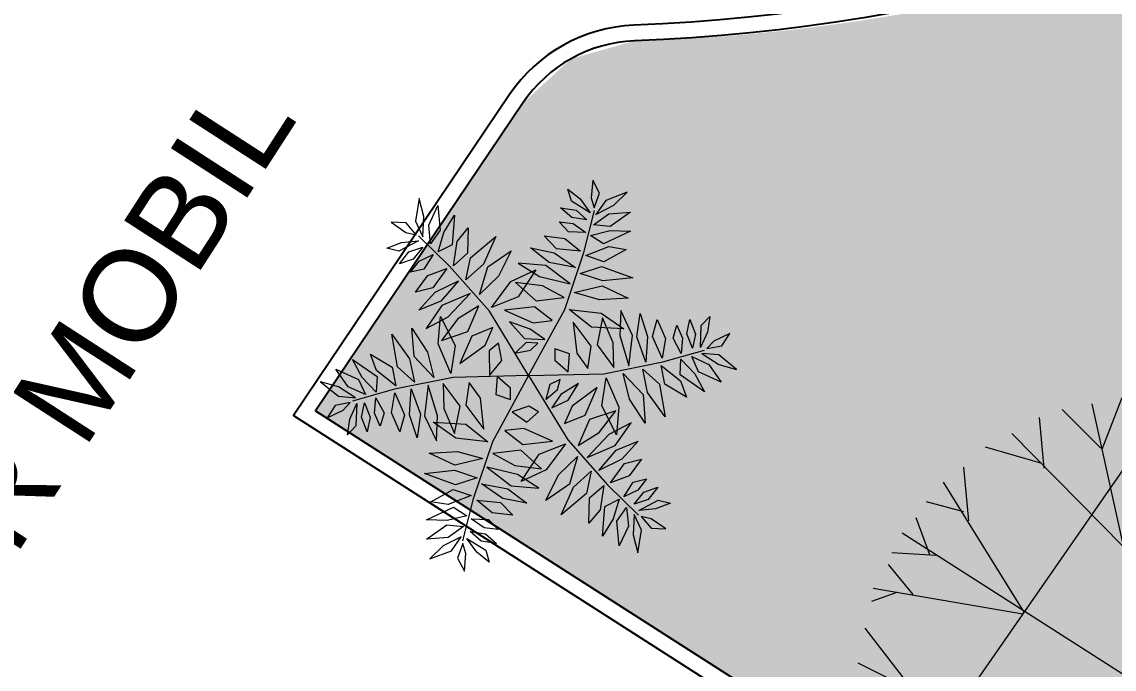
# Model space of a CAD drawing. Header units: inches. Extents: x 249 to 1192, y -18 to 440.
# Drawn here: x 960.42 to 967.36, y 203.65 to 207.77 of the extents above; entities that cross this region are included whole.
import ezdxf

# ---------------------------------------------------------------- set-up
doc = ezdxf.new("R2010")
doc.units = ezdxf.units.IN
doc.header["$MEASUREMENT"] = 0
for name, color, linetype, lineweight in [('DINDING', 6, 'Continuous', 0), ('RENCANA JALAN', 13, 'Continuous', 15), ('TEXT (KET. RUANG)', 7, 'Continuous', 5), ('VEGETASI', 60, 'Continuous', 0)]:
    doc.layers.add(name, color=color, linetype=linetype, lineweight=lineweight)
for name, color, linetype in [('KANSTEEN', 204, 'Continuous'), ('KENDARAAN', 9, 'Continuous'), ('RUMPUT', 86, 'Continuous')]:
    doc.layers.add(name, color=color, linetype=linetype)
doc.styles.add('ATTR', font='romans.shx', dxfattribs={"width": 0.8, "height": 0.470416260033865})
doc.styles.get("Standard").update_dxf_attribs({"font": 'arial.ttf'})
pattern_1 = [(57.36874968947846, (-1.13686837721616e-13, 150.3474551388494), (-0.0535506494527033, 0.244197313478704), [0.046875, -0.30667839075]), (12.36874968947846, (-1.13686837721616e-13, 150.3474551388494), (-0.05355064946683093, 0.2441973135431277), [0.04687499999999999, -0.2031249999999999]), (102.3687496894784, (-1.13686837721616e-13, 150.3474551388494), (-0.2441973135431277, -0.05355064946683093), [0.04687499999999999, -0.203125])]

# ---------------------------------------------------------------- blocks, each defined once
blk = doc.blocks.new('TAPAK')
at = {"layer": 'RENCANA JALAN'}
blk.add_lwpolyline([(238.8186076660272, 246.4668074431007), (180.9058510639857, 163.0774370909467, 0.3362561549102545), (181.0457218854317, 159.6889200181071, 4.598988858042809)], format="xyb", dxfattribs=at)
blk = doc.blocks.new('Shade Tree 4')
for p, q in [((-35.3888, 35.50159999999994), (-37.58949999999999, 46.31659999999988)), ((-41.99999999999997, 41.99999999999989), (42, -42.00000000000011)), ((-35.75559999999996, 35.50159999999994), (-46.39239999999998, 37.85259999999994)), ((-43.09129999999999, 26.09709999999995), (-49.32659999999998, 34.09090000000003)), ((-21.45099999999996, 21.39499999999998), (-52.26089999999999, 28.4482999999999)), ((-44.19169999999997, 26.56739999999991), (-55.19519999999997, 23.27589999999998)), ((-50.06019999999998, 9.169299999999907), (-56.66229999999999, 17.63319999999987)), ((-30.98739999999998, -0.2351000000001022), (-58.49619999999999, 12.93099999999993)), ((-51.89409999999998, 10.10969999999998), (-59.22979999999998, 7.758599999999888)), ((-52.99449999999999, -0.7053000000000793), (-59.22979999999998, 3.996899999999869)), ((-59.99999999999997, -1.13686837721616e-13), (60, -1.13686837721616e-13)), ((-51.89409999999998, -0.2351000000001022), (-59.5966, -4.467100000000073)), ((-30.98739999999998, -0.7053000000000793), (-58.86299999999997, -12.46080000000006)), ((-51.52729999999997, -9.169300000000021), (-58.86299999999997, -6.818200000000047)), ((-54.46159999999998, -10.57990000000007), (-57.7627, -14.81190000000004)), ((-42.72449999999998, -24.68650000000002), (-55.92869999999999, -19.98430000000008)), ((-23.28499999999997, -23.27580000000012), (-53.36129999999997, -26.56740000000002))]:
    blk.add_line(p, q)
at = {"style": 'ATTR', "width": 0.8, "flags": 9}
blk.add_attdef('ESTCODE', (0, 0), '', height=0.0002880504000000001, dxfattribs=at)
blk = doc.blocks.new('palm')
for p, q in [((-0.4976721973653184, 6.598171261226526), (-0.933268885302823, 6.0083710004983)), ((-0.6328262671158882, 6.022963906478253), (-0.4976721973653184, 6.598171261226526)), ((-1.634780773412785, 6.334208638436394), (-1.367129875099636, 5.833265981898876)), ((-1.227314728472265, 6.098957992406213), (-1.634780773412785, 6.334208638436394)), ((-1.116997261487995, 5.61956896931224), (-1.227314728472265, 6.098957992406213)), ((-0.9542587877367623, 5.466226492339047), (-0.6328262671158882, 6.022963906478253)), ((-0.933268885302823, 6.0083710004983), (-0.9542587877367623, 5.466226492339047)), ((-0.617978619367932, 5.707567470453796), (-0.07163225590193179, 6.12455317430431)), ((-0.07163225590193179, 6.12455317430431), (-0.3699571186443791, 5.396113719601999)), ((-2.142180098642712, 5.66709308870486), (-1.642042186955223, 5.615879586694064)), ((-1.844592448163894, 5.406202755693812), (-2.142180098642712, 5.66709308870486)), ((-1.642042186955223, 5.615879586694064), (-1.13997760383063, 5.415090486741974)), ((-1.367129875099636, 5.833265981898876), (-1.116997261487995, 5.61956896931224)), ((-0.8423899533518124, 5.154200153730926), (-0.617978619367932, 5.707567470453796)), ((-0.3023767071572365, 5.277915753482375), (0.2555234852479771, 5.609050492406823)), ((0.2555234852479771, 5.609050492406823), (-0.2464706868631765, 4.810146099145641)), ((-2.015463505813386, 5.039670203375863), (-1.564459424640518, 5.244467971147969)), ((-1.13997760383063, 5.415090486741974), (-1.844592448163894, 5.406202755693812)), ((-1.564459424640518, 5.244467971147969), (-1.106123740319163, 5.167901186752715)), ((-0.6300786872743629, 4.239817918321933), (-1.062833803312969, 5.548707470559748)), ((-0.3699571186443791, 5.396113719601999), (-0.8423899533518124, 5.154200153730926)), ((-0.7476640996319475, 4.812481176661095), (-0.3023767071572365, 5.277915753482375)), ((-1.552841937926132, 4.97052657858876), (-2.015463505813386, 5.039670203375863)), ((-1.106123740319163, 5.167901186752715), (-1.552841937926132, 4.97052657858876)), ((-0.05832933301280718, 4.830190766806481), (0.4548502279649256, 5.04857919056667)), ((0.4548502279649256, 5.04857919056667), (0.06726810097461566, 4.341979773904313)), ((-1.818871168536134, 4.639138537109829), (-1.415570112745627, 4.831887384614674)), ((-1.397244204737945, 4.534277813727385), (-1.818871168536134, 4.639138537109829)), ((-1.415570112745627, 4.831887384614674), (-0.9229482456576079, 4.814705987868365)), ((-0.9229482456576079, 4.814705987868365), (-1.397244204737945, 4.534277813727385)), ((-0.2464706868631765, 4.810146099145641), (-0.7476640996319475, 4.812481176661095)), ((-0.5196406580216717, 4.195851548371138), (-0.05832933301280718, 4.830190766806481)), ((3.759612747322535, 4.300565249999636), (3.836756547840196, 4.688728821478435)), ((3.836756547840196, 4.688728821478435), (4.042473312336369, 4.229990045118029)), ((4.66819526218751, 4.58286606951151), (4.36819160579762, 4.100602151054773)), ((4.66819526218751, 4.112364666754729), (4.66819526218751, 4.58286606951151)), ((-1.973838966630865, 4.006087751840823), (-1.37867030822963, 4.29591048353177)), ((-0.7450504778826144, 4.217118887943798), (-1.423823369608726, 3.876589591454831)), ((-1.37867030822963, 4.29591048353177), (-0.7450504778826144, 4.217118887943798)), ((-0.1647095395601355, 2.387528305363958), (-0.6300786872743629, 4.239817918321933)), ((0.06726810097461566, 4.341979773904313), (-0.5196406580216717, 4.195851548371138)), ((-0.3723027135420125, 3.615908277337439), (0.08528236270649359, 4.173218389929389)), ((0.08528236270649359, 4.173218389929389), (1.113320056872908, 4.40117750952777)), ((1.113320056872908, 4.40117750952777), (0.3620007837307639, 3.805606312627788)), ((3.528181345755002, 3.830063847242855), (3.356750653329073, 4.265277592203347)), ((3.356750653329073, 4.265277592203347), (3.759612747322535, 3.97709557019698)), ((4.11961711285403, 3.694794750685105), (3.759612747322535, 4.300565249999636)), ((4.042473312336369, 4.229990045118029), (4.11961711285403, 3.694794750685105)), ((-1.423823369608726, 3.876589591454831), (-1.973838966630865, 4.006087751840823)), ((3.228177689365111, 3.477187822849373), (3.108176271096454, 3.894757849629968)), ((3.108176271096454, 3.894757849629968), (3.476752182308701, 3.641863374694367)), ((3.92247189405316, 3.541881825236487), (3.528181345755002, 3.830063847242855)), ((3.759612747322535, 3.97709557019698), (3.92247189405316, 3.541881825236487)), ((4.308190896656015, 3.777132471252116), (4.66819526218751, 4.112364666754729)), ((4.36819160579762, 4.100602151054773), (4.308190896656015, 3.777132471252116)), ((-2.139553081084159, 3.448524336694391), (-1.416803302039625, 3.724073336910806)), ((-1.416803302039625, 3.724073336910806), (-0.5931788827583659, 3.703841017239029)), ((-0.5931788827583659, 3.703841017239029), (-1.385060440705274, 3.379127298641833)), ((0.3620007837307639, 3.805606312627788), (-0.3723027135420125, 3.615908277337439)), ((-0.2029764914623229, 3.003474968892988), (0.4362896165403072, 3.663740057469113)), ((0.4362896165403072, 3.663740057469113), (1.337057836353779, 3.77712472161511)), ((1.337057836353779, 3.77712472161511), (0.6004588954383507, 3.242337611838593)), ((2.233879828287172, 2.889061152425711), (1.916733080506674, 3.577169372321805)), ((1.916733080506674, 3.577169372321805), (2.516740393301006, 3.089024251370574)), ((2.645313467975939, 3.171361971937586), (2.482454321230762, 3.712438579575974)), ((2.482454321230762, 3.712438579575974), (3.031032470578793, 3.341918726291624)), ((3.708183583876234, 3.206649629733874), (3.228177689365111, 3.477187822849373)), ((3.356750653329073, 2.665573022095487), (4.273904713889351, 3.694794750685105)), ((3.476752182308701, 3.641863374694367), (3.708183583876234, 3.206649629733874)), ((4.736767517024418, 3.812420129048405), (4.256761622513295, 3.559525654127356)), ((4.256761622513295, 3.559525654127356), (4.899626663755043, 3.559525654127356)), ((5.46534779376816, 3.730082297770423), (4.736767517024418, 3.812420129048405)), ((4.899626663755043, 3.559525654127356), (5.46534779376816, 3.730082297770423)), ((-3.571471947027021, 2.160465929933707), (-3.25487143821374, 3.164752192489686)), ((-3.25487143821374, 3.164752192489686), (-3.114751398577937, 2.216305081907194)), ((-1.423072761535877, 3.242712805164047), (-2.203400601269095, 2.832148121655337)), ((-1.385060440705274, 3.379127298641833), (-2.139553081084159, 3.448524336694391)), ((-0.4541646061552456, 3.168293556969729), (-1.423072761535877, 3.242712805164047)), ((-1.406050343139214, 2.83698279048258), (-0.4541646061552456, 3.168293556969729)), ((0.6004588954383507, 3.242337611838593), (-0.2029764914623229, 3.003474968892988)), ((2.096735318627907, 2.853773605340393), (1.351011950493557, 3.324274897386204)), ((1.351011950493557, 3.324274897386204), (1.75387404448702, 2.636166677504661)), ((3.279606852811412, 2.753792055867962), (2.645313467975939, 3.171361971937586)), ((3.031032470578793, 3.341918726291624), (3.279606852811412, 2.753792055867962)), ((4.042473312336369, 3.306631179206306), (4.633909079420846, 3.388968899773317)), ((4.488193024066277, 3.018449046488968), (4.042473312336369, 3.306631179206306)), ((4.633909079420846, 3.388968899773317), (5.268202574981842, 3.124311909166863)), ((-5.963019991133478, 2.868088852759684), (-5.670036402327241, 2.195950871449895)), ((-5.532452930870932, 2.463438252350898), (-5.963019991133478, 2.868088852759684)), ((-5.339834720172803, 3.000241265151999), (-4.858150142725208, 2.377664673113031)), ((-5.251887698788778, 2.318598570680479), (-5.339834720172803, 3.000241265151999)), ((-4.72981841400906, 3.025815080181928), (-4.288944109895965, 2.191623139835428)), ((-4.721997476386605, 2.377091974660289), (-4.72981841400906, 3.025815080181928)), ((-4.21223251792253, 2.364580732944887), (-4.144772779400228, 2.91820146291866)), ((-4.144772779400228, 2.91820146291866), (-3.726630718418164, 2.2292457644362)), ((-2.954747219555429, 2.209707923291717), (-2.602557038379018, 3.046488465130096)), ((-2.602557038379018, 3.046488465130096), (-2.507717264961684, 2.141181502054678)), ((-2.203400601269095, 2.832148121655337), (-1.406050343139214, 2.83698279048258)), ((-2.088513060327386, 2.214950776804471), (-1.621910723333713, 2.959426342029474)), ((-1.621910723333713, 2.959426342029474), (-1.629497068235651, 1.925700743566267)), ((-0.04439647501567379, 2.466528809149168), (0.8739471554144984, 2.916180688684108)), ((1.751983021385968, 2.884329110966064), (0.852957252995111, 2.374036291235825)), ((0.8739471554144984, 2.916180688684108), (1.751983021385968, 2.884329110966064)), ((1.702444770329748, 2.330340826592874), (0.9910075849620625, 2.818485947544104)), ((0.9910075849620625, 2.818485947544104), (1.308154332742561, 1.995108631104813)), ((2.516740393301006, 1.977464802199393), (2.096735318627907, 2.853773605340393)), ((2.911030941584613, 2.365628484389163), (2.233879828287172, 2.889061152425711)), ((2.516740393301006, 3.089024251370574), (2.911030941584613, 2.365628484389163)), ((3.793898819378228, 3.053736704285257), (4.41962076924392, 2.900823778822087)), ((4.042473312336369, 2.618522959310212), (3.793898819378228, 3.053736704285257)), ((4.41962076924392, 2.900823778822087), (4.985342009968008, 2.583235301513923)), ((5.268202574981842, 3.124311909166863), (4.488193024066277, 3.018449046488968)), ((-5.211020520946477, 1.906700948922662), (-5.532452930870932, 2.463438252350898)), ((-1.166912034386769, 2.639530907326844), (-1.945376749732532, 2.267480721377069)), ((-0.3786929567286279, 2.699125203158474), (-1.166912034386769, 2.639530907326844)), ((-1.073737658793107, 2.130449135060189), (-0.3786929567286279, 2.699125203158474)), ((0.852957252995111, 2.374036291235825), (-0.04439647501567379, 2.466528809149168)), ((1.75387404448702, 2.636166677504661), (2.516740393301006, 1.977464802199393)), ((1.985305446054554, 1.336406755799544), (3.356750653329073, 2.665573022095487)), ((3.37389374471968, 2.547947754428606), (4.153903295620694, 2.465610033861594)), ((3.793898819378228, 2.112734009468113), (3.37389374471968, 2.547947754428606)), ((4.985342009968008, 2.583235301513923), (4.042473312336369, 2.618522959310212)), ((4.153903295620694, 2.465610033861594), (4.599623007365153, 2.130377727662562)), ((-5.670036402327241, 2.195950871449895), (-5.211020520946477, 1.906700948922662)), ((-4.88486326567363, 1.847568974539172), (-5.251887698788778, 2.318598570680479)), ((-4.858150142725208, 2.377664673113031), (-4.88486326567363, 1.847568974539172)), ((-4.541563029735698, 1.75874447239039), (-4.721997476386605, 2.377091974660289)), ((-4.288944109895965, 2.191623139835428), (-4.541563029735698, 1.75874447239039)), ((-3.893534402741352, 1.647903793927981), (-4.21223251792253, 2.364580732944887)), ((-3.726630718418164, 2.2292457644362), (-3.893534402741352, 1.647903793927981)), ((-3.31761983789329, 1.485530549674877), (-3.571471947027021, 2.160465929933707)), ((-3.114751398577937, 2.216305081907194), (-3.31761983789329, 1.485530549674877)), ((-2.702573904069141, 1.325954704385367), (-2.954747219555429, 2.209707923291717)), ((-2.507717264961684, 2.141181502054678), (-2.702573904069141, 1.325954704385367)), ((-2.158274885034189, 1.194815945025766), (-2.088513060327386, 2.214950776804471)), ((-1.945376749732532, 2.267480721377069), (-1.073737658793107, 2.130449135060189)), ((0, 0), (-0.1647095395601355, 2.387528305363958)), ((1.171009712372324, 1.859839534547064), (0.2795702888979577, 2.195071730035124)), ((0.2795702888979577, 2.195071730035124), (0.905292238749098, 1.424625789572019)), ((2.148164482074208, 1.677520264507621), (1.702444770329748, 2.330340826592874)), ((2.945317124365829, 2.130377727662562), (3.656754309718963, 2.012752459995681)), ((3.476752182308701, 1.589301230720594), (2.945317124365829, 2.130377727662562)), ((4.599623007365153, 2.130377727662562), (3.793898819378228, 2.112734009468113)), ((-5.895509990659775, 1.986593325666036), (-6.302976035614847, 1.751342679635854)), ((-6.302976035614847, 1.751342679635854), (-5.735321480897255, 1.732663830844103)), ((-5.42518815814401, 1.842436498060124), (-5.895509990659775, 1.986593325666036)), ((-5.735321480897255, 1.732663830844103), (-5.42518815814401, 1.842436498060124)), ((-3.986829340603435, 1.574244785515475), (-5.336738517202321, 1.853912609163672)), ((-1.629497068235651, 1.925700743566267), (-2.158274885034189, 1.194815945025766)), ((-1.025163352343952, 1.944043922194396), (-1.761202769193915, 1.339650866197189)), ((-0.3098023023630958, 1.877444393816404), (-1.025163352343952, 1.944043922194396)), ((-0.7811159782140749, 1.496318935518502), (-0.3098023023630958, 1.877444393816404)), ((1.471013368762215, 1.207018861736287), (1.171009712372324, 1.859839534547064)), ((1.308154332742561, 1.995108631104813), (2.148164482074208, 1.677520264507621)), ((3.656754309718963, 2.012752459995681), (4.36819160579762, 1.236425206327112)), ((-5.684515499291592, 1.385889541576034), (-5.25959471668466, 1.720295736056869)), ((-5.25959471668466, 1.720295736056869), (-5.604205195486429, 1.105637505694176)), ((-5.324072171963053, 1.267372290240019), (-5.028595634372323, 1.626019361516228)), ((-5.028595634372323, 1.626019361516228), (-5.081023283695686, 1.140462731345906)), ((-4.892322295054328, 1.190024009920307), (-4.631131829533842, 1.60805635813449)), ((-4.631131829533842, 1.60805635813449), (-4.625421894103056, 1.057089880167041)), ((-4.409702778793871, 0.9539916465437273), (-4.024657330694026, 1.463326832061284)), ((-4.024657330694026, 1.463326832061284), (-4.069136837584665, 0.7052276195172453)), ((-2.150014985614689, 1.051121549564414), (-3.986829340603435, 1.574244785515475)), ((-1.761202769193915, 1.339650866197189), (-0.7811159782140749, 1.496318935518502)), ((0.905292238749098, 1.424625789572019), (1.471013368762215, 1.207018861736287)), ((2.49959741262137, 1.677520264507621), (3.391036836095736, 1.454032134162844)), ((3.108176271096454, 1.101156109769363), (2.49959741262137, 1.677520264507621)), ((3.391036836095736, 1.454032134162844), (3.939614874732797, 0.7306362564850133)), ((4.36819160579762, 1.236425206327112), (3.476752182308701, 1.589301230720594)), ((-5.978936646497459, 0.9783641565154539), (-5.684515499291592, 1.385889541576034)), ((-5.604205195486429, 1.105637505694176), (-5.978936646497459, 0.9783641565154539)), ((-5.372214159142459, 0.7743925004615448), (-5.324072171963053, 1.267372290240019)), ((-5.081023283695686, 1.140462731345906), (-5.372214159142459, 0.7743925004615448)), ((-4.927047328921617, 0.744380687494413), (-4.892322295054328, 1.190024009920307)), ((-4.625421894103056, 1.057089880167041), (-4.927047328921617, 0.744380687494413)), ((-3.933543806037051, 0.6350489748292603), (-3.504209824342979, 1.338212532849866)), ((-3.504209824342979, 1.338212532849866), (-3.618940379703417, 0.4900660355197033)), ((-2.970904999456252, 1.190828754770337), (-3.519808080163784, 0.3889391998236533)), ((-3.159924387611682, 0.2008161129924702), (-2.970904999456252, 1.190828754770337)), ((0, 0), (-2.150014985614689, 1.051121549564414)), ((-0.7539706467068754, 1.272797924568295), (-1.432113603339531, 1.115876441996079)), ((-1.432113603339531, 1.115876441996079), (-0.7429696992912795, 0.9278518862993224)), ((-0.1830857095337706, 1.250021619198378), (-0.7539706467068754, 1.272797924568295)), ((-0.7429696992912795, 0.9278518862993224), (-0.1830857095337706, 1.250021619198378)), ((0, 0), (1.985305446054554, 1.336406755799544)), ((0.7252900006278651, 1.289356582317851), (0.245284216827713, 1.17173131465097)), ((0.245284216827713, 1.17173131465097), (0.4424294356285827, 0.8659054637537338)), ((0.9910075849620625, 0.7835676324611995), (0.7252900006278651, 1.289356582317851)), ((2.113878410018515, 1.271712864123401), (2.962460215741885, 0.7012299118941883)), ((2.482454321230762, 0.4483354369731387), (2.113878410018515, 1.271712864123401)), ((3.939614874732797, 0.7306362564850133), (3.108176271096454, 1.101156109769363)), ((-4.456293287876179, 0.2936491722502979), (-4.409702778793871, 0.9539916465437273)), ((-4.069136837584665, 0.7052276195172453), (-4.456293287876179, 0.2936491722502979)), ((-2.526857438802836, 1.021604938650853), (-2.869356804716517, 0.3091899700229988)), ((-2.381891991535667, 0.1353405039553763), (-2.526857438802836, 1.021604938650853)), ((-0.6307164827303495, 0.8520507664215984), (-0.7404420985549223, 0.3718790295970393)), ((-0.7404420985549223, 0.3718790295970393), (-0.3859491669427371, 0.7102794997190358)), ((-0.3083612012851518, 1.032354797702283), (-0.6307164827303495, 0.8520507664215984)), ((-0.3859491669427371, 0.7102794997190358), (-0.3083612012851518, 1.032354797702283)), ((0.4424294356285827, 0.8659054637537338), (0.9910075849620625, 0.7835676324611995)), ((2.04077305807732, 0.855420863837935), (1.686408216963173, -0.07169325664290227)), ((2.1961731754418, -0.08420449835830368), (2.04077305807732, 0.855420863837935)), ((2.962460215741885, 0.7012299118941883), (3.37389374471968, -0.07509723106340971)), ((-4.056286161590833, -0.1286451463383855), (-3.933543806037051, 0.6350489748292603)), ((-3.618940379703417, 0.4900660355197033), (-4.056286161590833, -0.1286451463383855)), ((-3.519808080163784, 0.3889391998236533), (-3.554412551762653, -0.4921267757454189)), ((-1.780815781850833, 0.6704255320801167), (-2.1961731754418, 0.08420438764733262)), ((-1.686408216963173, 0.07169314593193121), (-1.780815781850833, 0.6704255320801167)), ((-1.36266707831237, 0.3488284976483556), (-1.479260647349292, -0.01655876846052706)), ((-0.9711108247429365, -0.04979753190127667), (-1.36266707831237, 0.3488284976483556)), ((0.913863784444402, 0.442454234478646), (0.7252900006278651, 0.1248657571704825)), ((1.00815067635267, 0.1248657571704825), (0.913863784444402, 0.442454234478646)), ((1.471680944974651, 0.6439815430785529), (1.185399134919862, 0.04979753190127667)), ((1.479260647349292, 0.01655865774955601), (1.471680944974651, 0.6439815430785529)), ((2.936384223983623, 0.5510052261670353), (2.381891880824696, -0.1353405039553763)), ((3.37389374471968, -0.07509723106340971), (2.482454321230762, 0.4483354369731387)), ((2.869356804716517, -0.3091900807339698), (2.936384223983623, 0.5510052261670353)), ((3.554412551762653, 0.4921267757454189), (3.159924387611682, -0.2008161129924702)), ((3.519808080163784, -0.3889393105346244), (3.554412551762653, 0.4921267757454189)), ((-3.554412551762653, -0.4921267757454189), (-3.159924387611682, 0.2008161129924702)), ((-3.37389374471968, 0.07509723106340971), (-2.482454321230762, -0.4483355476841098)), ((-2.962460215741885, -0.7012300226051593), (-3.37389374471968, 0.07509723106340971)), ((-2.869356804716517, 0.3091899700229988), (-2.936384334694594, -0.5510053368780063)), ((-2.936384334694594, -0.5510053368780063), (-2.381891991535667, 0.1353405039553763)), ((-2.1961731754418, 0.08420438764733262), (-2.04077305807732, -0.855420863837935)), ((-2.04077305807732, -0.855420863837935), (-1.686408216963173, 0.07169314593193121)), ((0, 0), (-1.985305446054554, -1.336406755799544)), ((0, 0), (0.1647095395601355, -2.387528305363958)), ((0, 0), (2.150014874903718, -1.051121549564414)), ((0.7252900006278651, 0.1248657571704825), (0.8710060559824342, -0.3456355348898796)), ((0.8710060559824342, -0.3456355348898796), (1.00815067635267, 0.1248657571704825)), ((1.185399134919862, 0.04979753190127667), (1.174093294495833, -0.4664538760116557)), ((1.174093294495833, -0.4664538760116557), (1.479260647349292, 0.01655865774955601)), ((3.618940379703417, -0.4900661462306743), (4.056286161590833, 0.1286451463383855)), ((4.056286161590833, 0.1286451463383855), (3.93354369532608, -0.6350490855402313)), ((-1.479260647349292, -0.01655876846052706), (-1.043104324620799, -0.6675066851894371)), ((-1.043104324620799, -0.6675066851894371), (-0.9711108247429365, -0.04979753190127667)), ((1.686408216963173, -0.07169325664290227), (1.780815781850833, -0.6704255320801167)), ((1.780815781850833, -0.6704255320801167), (2.1961731754418, -0.08420449835830368)), ((2.381891880824696, -0.1353405039553763), (2.526857438802836, -1.021604938650853)), ((2.526857438802836, -1.021604938650853), (2.869356804716517, -0.3091900807339698)), ((3.159924387611682, -0.2008161129924702), (2.970904999456252, -1.190828754770337)), ((4.069136837584665, -0.7052276195172453), (4.456293287876179, -0.2936492829612689)), ((4.456293287876179, -0.2936492829612689), (4.409702778793871, -0.9539917572401464)), ((-2.482454321230762, -0.4483355476841098), (-2.113878410018515, -1.271712864123401)), ((-0.2709988539136248, -0.6424173334235093), (-0.8195768925361335, -0.5600796128419461)), ((-0.8195768925361335, -0.5600796128419461), (-0.5538594189129071, -1.065868562684045)), ((-0.07385352440178394, -0.9482431843207451), (-0.2709988539136248, -0.6424173334235093)), ((2.970904999456252, -1.190828754770337), (3.519808080163784, -0.3889393105346244)), ((3.504209824342979, -1.338212532849866), (3.618940379703417, -0.4900661462306743)), ((3.93354369532608, -0.6350490855402313), (3.504209824342979, -1.338212532849866)), ((-3.939614985443768, -0.7306363671959843), (-3.108176271096454, -1.101156109769363)), ((-3.391036836095736, -1.454032134162844), (-3.939614985443768, -0.7306363671959843)), ((-2.113878410018515, -1.271712864123401), (-2.962460215741885, -0.7012300226051593)), ((-0.5538594189129071, -1.065868562684045), (-0.07385352440178394, -0.9482431843207451)), ((0.5286813891143538, -0.8161079318524571), (0.1830857095337706, -1.250021619198378)), ((0.8921069997013547, -0.7982880753843347), (0.5286813891143538, -0.8161079318524571)), ((0.7539705359959044, -1.272797924568295), (0.8921069997013547, -0.7982880753843347)), ((4.024657330694026, -1.463326832061284), (4.069136837584665, -0.7052276195172453)), ((4.409702778793871, -0.9539917572401464), (4.024657330694026, -1.463326832061284)), ((4.625421894103056, -1.057089990878012), (4.927047328921617, -0.744380687494413)), ((4.927047328921617, -0.744380687494413), (4.892322295054328, -1.190024009920307)), ((5.081023283695686, -1.140462731345906), (5.372214159142459, -0.7743926111725159)), ((5.372214159142459, -0.7743926111725159), (5.324072171963053, -1.26737240095099)), ((5.604205084775458, -1.105637505694176), (5.978936535786488, -0.978364267226425)), ((5.978936535786488, -0.978364267226425), (5.684515499291592, -1.385889652287005)), ((-4.36819160579762, -1.236425317038083), (-3.476752182308701, -1.589301230720594)), ((-3.656754420429934, -2.012752459995681), (-4.36819160579762, -1.236425317038083)), ((-1.985305446054554, -1.336406755799544), (-3.356750764040044, -2.665573132806458)), ((-3.108176271096454, -1.101156109769363), (-2.49959741262137, -1.677520264507621)), ((-0.905292238749098, -1.424625789572019), (-1.471013479473186, -1.207018972447258)), ((-1.471013479473186, -1.207018972447258), (-1.171009823083295, -1.859839534547064)), ((0.1830857095337706, -1.250021619198378), (0.7539705359959044, -1.272797924568295)), ((1.761202658482944, -1.339650866197189), (0.7811159782140749, -1.496319046229473)), ((1.025163352343952, -1.944044032905367), (1.761202658482944, -1.339650866197189)), ((1.629497068235651, -1.925700743566267), (2.158274774323218, -1.194815945025766)), ((2.158274774323218, -1.194815945025766), (2.088513060327386, -2.214950776804471)), ((2.150014874903718, -1.051121549564414), (3.986829340603435, -1.574244896226446)), ((2.507717264961684, -2.141181502054678), (2.702573793372721, -1.325954704385367)), ((2.702573793372721, -1.325954704385367), (2.954747108844458, -2.209708034002688)), ((4.631131829533842, -1.60805635813449), (4.625421894103056, -1.057089990878012)), ((4.892322295054328, -1.190024009920307), (4.631131829533842, -1.60805635813449)), ((5.028595523661352, -1.626019361516228), (5.081023283695686, -1.140462731345906)), ((5.324072171963053, -1.26737240095099), (5.028595523661352, -1.626019361516228)), ((5.25959471668466, -1.720295736056869), (5.604205084775458, -1.105637505694176)), ((5.684515499291592, -1.385889652287005), (5.25959471668466, -1.720295736056869)), ((-3.476752182308701, -1.589301230720594), (-2.945317124365829, -2.130377838358982)), ((-2.49959741262137, -1.677520264507621), (-3.391036836095736, -1.454032134162844)), ((-1.308154332742561, -1.995108631104813), (-2.148164592785179, -1.677520264507621)), ((-2.148164592785179, -1.677520264507621), (-1.702444881040719, -2.330340937303845)), ((-0.2795703995943768, -2.195071730035124), (-0.905292238749098, -1.424625789572019)), ((0.7811159782140749, -1.496319046229473), (0.3098023023630958, -1.877444504527375)), ((3.114751287866966, -2.216305081907194), (3.31761983789329, -1.485530549674877)), ((3.31761983789329, -1.485530549674877), (3.571471947027021, -2.160465929933707)), ((3.726630718418164, -2.229245875147171), (3.893534292030381, -1.647903904638952)), ((3.893534292030381, -1.647903904638952), (4.21223251792253, -2.364580732944887)), ((3.986829340603435, -1.574244896226446), (5.336738517202321, -1.853912719874643)), ((5.735321480897255, -1.732663830844103), (5.42518815814401, -1.842436498060124)), ((6.302976035614847, -1.751342679635854), (5.735321480897255, -1.732663830844103)), ((-2.945317124365829, -2.130377838358982), (-3.656754420429934, -2.012752459995681)), ((-1.75387404448702, -2.636166788215633), (-2.516740503997426, -1.977464912910364)), ((-2.516740503997426, -1.977464912910364), (-2.096735318627907, -2.853773605340393)), ((-0.9910075849620625, -2.818486058255075), (-1.308154332742561, -1.995108631104813)), ((-1.171009823083295, -1.859839534547064), (-0.2795703995943768, -2.195071730035124)), ((0.3098023023630958, -1.877444504527375), (1.025163352343952, -1.944044032905367)), ((1.621910723333713, -2.959426342029474), (1.629497068235651, -1.925700743566267)), ((4.288943999184994, -2.191623139835428), (4.541562919024727, -1.75874447239039)), ((4.541562919024727, -1.75874447239039), (4.721997476386605, -2.377091974660289)), ((4.858150142725208, -2.377664673113031), (4.88486326567363, -1.847569085235591)), ((4.88486326567363, -1.847569085235591), (5.251887698788778, -2.318598570680479)), ((5.670036402327241, -2.195950982160866), (5.211020410235506, -1.906700948922662)), ((5.211020410235506, -1.906700948922662), (5.532452930870932, -2.463438363061869)), ((5.42518815814401, -1.842436498060124), (5.895509879948804, -1.986593325666036)), ((5.895509879948804, -1.986593325666036), (6.302976035614847, -1.751342679635854)), ((-4.599623007365153, -2.130377838358982), (-3.793898930089199, -2.112734009468113)), ((-4.153903295620694, -2.465610033861594), (-4.599623007365153, -2.130377838358982)), ((-3.793898930089199, -2.112734009468113), (-3.37389374471968, -2.547947754428606)), ((-2.516740503997426, -3.089024362081545), (-2.911030941584613, -2.365628484389163)), ((-2.911030941584613, -2.365628484389163), (-2.233879938998143, -2.889061263136682)), ((-1.751983021385968, -2.884329110966064), (-0.852957252995111, -2.374036291235825)), ((-1.702444881040719, -2.330340937303845), (-0.9910075849620625, -2.818486058255075)), ((-0.852957252995111, -2.374036291235825), (0.04439636430470273, -2.466528809149168)), ((0.1647095395601355, -2.387528305363958), (0.6300786872743629, -4.239817918321933)), ((1.073737658793107, -2.13044924577116), (0.3786928460176568, -2.699125203158474)), ((1.945376639021561, -2.267480721377069), (1.073737658793107, -2.13044924577116)), ((1.166911923675798, -2.639530907326844), (1.945376639021561, -2.267480721377069)), ((2.088513060327386, -2.214950776804471), (1.621910723333713, -2.959426342029474)), ((2.602557038379018, -3.046488465130096), (2.507717264961684, -2.141181502054678)), ((2.954747108844458, -2.209708034002688), (2.602557038379018, -3.046488465130096)), ((3.25487143821374, -3.164752303200657), (3.114751287866966, -2.216305081907194)), ((3.571471947027021, -2.160465929933707), (3.25487143821374, -3.164752303200657)), ((4.144772779400228, -2.91820146291866), (3.726630718418164, -2.229245875147171)), ((4.21223251792253, -2.364580732944887), (4.144772779400228, -2.91820146291866)), ((4.72981841400906, -3.025815190892899), (4.288943999184994, -2.191623139835428)), ((4.721997476386605, -2.377091974660289), (4.72981841400906, -3.025815190892899)), ((5.339834720172803, -3.00024137586297), (4.858150142725208, -2.377664673113031)), ((5.251887698788778, -2.318598570680479), (5.339834720172803, -3.00024137586297)), ((5.963019991133478, -2.868088852759684), (5.670036402327241, -2.195950982160866)), ((-4.985342009968008, -2.583235412224894), (-4.042473312336369, -2.618522959310212)), ((-4.41962076924392, -2.900823778822087), (-4.985342009968008, -2.583235412224894)), ((-3.356750764040044, -2.665573132806458), (-4.273904713889351, -3.694794750685105)), ((-3.37389374471968, -2.547947754428606), (-4.153903295620694, -2.465610033861594)), ((-4.042473312336369, -2.618522959310212), (-3.793898930089199, -3.053736704285257)), ((-3.031032470578793, -3.341918837002595), (-3.279606963522383, -2.753792055867962)), ((-3.279606963522383, -2.753792055867962), (-2.645313467975939, -3.171362082648557)), ((-1.351011950493557, -3.324275008097175), (-1.75387404448702, -2.636166788215633)), ((0.04439636430470273, -2.466528809149168), (-0.8739471554144984, -2.916180799395079)), ((0.3786928460176568, -2.699125203158474), (1.166911923675798, -2.639530907326844)), ((5.532452930870932, -2.463438363061869), (5.963019991133478, -2.868088852759684)), ((-5.268202574981842, -3.124311909166863), (-4.488193024066277, -3.018449157199939)), ((-4.633909079420846, -3.388968899773317), (-5.268202574981842, -3.124311909166863)), ((-4.488193024066277, -3.018449157199939), (-4.042473312336369, -3.306631179206306)), ((-3.793898930089199, -3.053736704285257), (-4.41962076924392, -2.900823778822087)), ((-1.916733191217645, -3.577169483018224), (-2.516740503997426, -3.089024362081545)), ((-2.233879938998143, -2.889061263136682), (-1.916733191217645, -3.577169483018224)), ((-2.096735318627907, -2.853773605340393), (-1.351011950493557, -3.324275008097175)), ((-0.8739471554144984, -2.916180799395079), (-1.751983021385968, -2.884329110966064)), ((-0.6004590061347699, -3.242337611838593), (0.2029764914623229, -3.003474968892988)), ((0.2029764914623229, -3.003474968892988), (-0.4362897272512782, -3.663740168180084)), ((1.406050343139214, -2.836982901193551), (0.4541646061552456, -3.1682936676807)), ((2.203400601269095, -2.832148232351756), (1.406050343139214, -2.836982901193551)), ((1.423072761535877, -3.242712915875018), (2.203400601269095, -2.832148232351756)), ((-4.042473312336369, -3.306631179206306), (-4.633909079420846, -3.388968899773317)), ((-3.476752182308701, -3.641863374694367), (-3.708183583876234, -3.206649629733874)), ((-3.708183583876234, -3.206649629733874), (-3.228177689365111, -3.477187933560344)), ((-2.482454321230762, -3.712438579575974), (-3.031032470578793, -3.341918837002595)), ((-2.645313467975939, -3.171362082648557), (-2.482454321230762, -3.712438579575974)), ((-1.337057836353779, -3.777124832326081), (-0.6004590061347699, -3.242337611838593)), ((0.4541646061552456, -3.1682936676807), (1.423072761535877, -3.242712915875018)), ((0.5931788827583659, -3.703841017239029), (1.385060440705274, -3.379127298641833)), ((1.385060440705274, -3.379127298641833), (2.139552970373188, -3.448524336694391)), ((2.139552970373188, -3.448524336694391), (1.416803302039625, -3.724073336910806)), ((-4.899626663755043, -3.559525654127356), (-5.46534779376816, -3.730082408481394)), ((-5.46534779376816, -3.730082408481394), (-4.736767517024418, -3.812420129048405)), ((-4.256761733224266, -3.559525654127356), (-4.899626663755043, -3.559525654127356)), ((-4.736767517024418, -3.812420129048405), (-4.256761733224266, -3.559525654127356)), ((-4.308190896656015, -3.777132471252116), (-4.66819526218751, -4.1123647774657)), ((-4.36819160579762, -4.100602151054773), (-4.308190896656015, -3.777132471252116)), ((-4.042473312336369, -4.229990045118029), (-4.11961711285403, -3.694794750685105)), ((-4.11961711285403, -3.694794750685105), (-3.759612747322535, -4.300565249999636)), ((-3.759612747322535, -3.97709557019698), (-3.92247189405316, -3.541881825236487)), ((-3.92247189405316, -3.541881825236487), (-3.528181345755002, -3.830063957953826)), ((-3.108176271096454, -3.894757849629968), (-3.476752182308701, -3.641863374694367)), ((-3.228177689365111, -3.477187933560344), (-3.108176271096454, -3.894757849629968)), ((-0.4362897272512782, -3.663740168180084), (-1.337057836353779, -3.777124832326081)), ((-1.113320167583879, -4.40117750952777), (-0.3620007837307639, -3.805606312627788)), ((-0.3620007837307639, -3.805606312627788), (0.3723027135420125, -3.61590838804841)), ((0.3723027135420125, -3.61590838804841), (-0.08528247341746464, -4.173218389929389)), ((1.416803302039625, -3.724073336910806), (0.5931788827583659, -3.703841017239029)), ((-4.66819526218751, -4.58286606951151), (-4.36819160579762, -4.100602151054773)), ((-4.66819526218751, -4.1123647774657), (-4.66819526218751, -4.58286606951151)), ((-3.356750764040044, -4.265277702914318), (-3.759612747322535, -3.97709557019698)), ((-3.528181345755002, -3.830063957953826), (-3.356750764040044, -4.265277702914318)), ((0.7450504778826144, -4.217118998640217), (1.423823369608726, -3.876589702165802)), ((1.973838966630865, -4.006087862551794), (1.37867030822963, -4.29591048353177)), ((1.423823369608726, -3.876589702165802), (1.973838966630865, -4.006087862551794)), ((-3.836756547840196, -4.688728932189406), (-4.042473312336369, -4.229990045118029)), ((-3.759612747322535, -4.300565249999636), (-3.836756547840196, -4.688728932189406)), ((-0.08528247341746464, -4.173218389929389), (-1.113320167583879, -4.40117750952777)), ((-0.4548502279649256, -5.048579301277641), (-0.06726810097461566, -4.341979884615284)), ((-0.06726810097461566, -4.341979884615284), (0.5196405473107006, -4.195851548371138)), ((0.5196405473107006, -4.195851548371138), (0.05832922230183613, -4.830190766806481)), ((0.6300786872743629, -4.239817918321933), (1.062833803312969, -5.548707470559748)), ((1.37867030822963, -4.29591048353177), (0.7450504778826144, -4.217118998640217)), ((0.05832922230183613, -4.830190766806481), (-0.4548502279649256, -5.048579301277641)), ((-0.2555235959589481, -5.609050492406823), (0.2464706868631765, -4.810146099145641)), ((0.2464706868631765, -4.810146099145641), (0.7476640996319475, -4.812481176661095)), ((0.7476640996319475, -4.812481176661095), (0.3023765964462655, -5.277915753482375)), ((0.9229482456576079, -4.814705987868365), (1.397244204737945, -4.534277813727385)), ((1.415570112745627, -4.831887384614674), (0.9229482456576079, -4.814705987868365)), ((1.397244204737945, -4.534277813727385), (1.818871057825163, -4.639138537109829)), ((1.818871057825163, -4.639138537109829), (1.415570112745627, -4.831887384614674)), ((0.3699570079479599, -5.396113719601999), (0.8423899533518124, -5.154200153730926)), ((0.8423899533518124, -5.154200153730926), (0.617978619367932, -5.707567470453796)), ((1.106123740319163, -5.167901186752715), (1.552841937926132, -4.970526689299732)), ((1.564459424640518, -5.244467971147969), (1.106123740319163, -5.167901186752715)), ((1.552841937926132, -4.970526689299732), (2.015463395102415, -5.039670203375863)), ((2.015463395102415, -5.039670203375863), (1.564459424640518, -5.244467971147969)), ((0.3023765964462655, -5.277915753482375), (-0.2555235959589481, -5.609050492406823)), ((0.07163214519096073, -6.12455317430431), (0.3699570079479599, -5.396113719601999)), ((0.9542587877367623, -5.466226603050018), (0.6328262671158882, -6.022964017189224)), ((0.933268885302823, -6.008371111209271), (0.9542587877367623, -5.466226603050018)), ((1.13997760383063, -5.415090486741974), (1.844592337452923, -5.406202755693812)), ((1.642042186955223, -5.615879697405035), (1.13997760383063, -5.415090486741974)), ((1.844592337452923, -5.406202755693812), (2.14217998793174, -5.66709308870486)), ((0.617978619367932, -5.707567470453796), (0.07163214519096073, -6.12455317430431)), ((1.367129875099636, -5.833265981898876), (1.116997261487995, -5.61956896931224)), ((1.116997261487995, -5.61956896931224), (1.227314617761294, -6.098958103117184)), ((1.634780773412785, -6.334208749147365), (1.367129875099636, -5.833265981898876)), ((2.14217998793174, -5.66709308870486), (1.642042186955223, -5.615879697405035)), ((0.4976721973653184, -6.598171261226526), (0.933268885302823, -6.008371111209271)), ((0.6328262671158882, -6.022964017189224), (0.4976721973653184, -6.598171261226526)), ((1.227314617761294, -6.098958103117184), (1.634780773412785, -6.334208749147365))]:
    blk.add_line(p, q)

msp = doc.modelspace()

# ---------------------------------------------------------------- hatches: boundary and pattern name
at = {"layer": 'RUMPUT'}
h = msp.add_hatch(dxfattribs=at)
h.set_pattern_fill('GRASS', color=256, scale=0.25, angle=-32.63125031052153, style=0)
h.set_pattern_definition(pattern_1)
edge = h.paths.add_edge_path(flags=17)
edge.add_line((928.2641801358428, 238.1271219383081), (928.210257116251, 238.0429060968166))
edge.add_line((928.210257116251, 238.0429060968166), (927.4523145428276, 238.5282132731405))
edge.add_line((927.4523145428276, 238.5282132731405), (927.9376217191517, 239.2861558465638))
edge.add_line((927.9376217191517, 239.2861558465638), (944.9810419464962, 265.7187626837782))
edge.add_line((944.9810419464962, 265.7187626837782), (944.6881731201453, 265.9062852588823))
edge.add_line((944.6881731201453, 265.9062852588823), (940.4070226355533, 258.9280528368603))
edge.add_line((940.4070226355533, 258.9280528368603), (924.793628950703, 240.4758183067917))
edge.add_line((924.793628950703, 240.4758183067918), (906.9246372932736, 247.3250345119762))
edge.add_line((906.9246372932736, 247.3250345119762), (902.6198956972331, 249.6291566118728))
edge.add_line((902.6198956972331, 249.6291566118728), (887.5537847216923, 220.0204940367008))
edge.add_line((887.5537847216923, 220.0204940367008), (887.5839640358096, 220.0011703593785))
edge.add_line((887.5839640358096, 220.0011703593785), (891.4664214464029, 226.0647109467683))
edge.add_line((891.4664214464029, 226.0647109467683), (893.1507382762344, 224.9862505549363))
edge.add_line((893.1507382762344, 224.9862505549363), (895.8468892558132, 229.1970426295128))
edge.add_line((895.8468892558132, 229.1970426295128), (898.4575803420504, 227.5254290221743))
edge.add_line((898.4575803420504, 227.5254290221743), (900.9840555867964, 225.9077384344269))
edge.add_line((900.9840555867964, 225.9077384344269), (903.1766002224102, 224.503862094208))
edge.add_line((903.1766002224102, 224.503862094208), (906.037006076289, 222.6723572589328))
edge.add_line((906.037006076289, 222.6723572589328), (908.5634813210348, 221.0546666711856))
edge.add_line((908.5634813210348, 221.0546666711856), (911.0899565657807, 219.4369760834385))
edge.add_arc((911.5752637421048, 220.1949186568622), 0.8999999999999068, 237.3687496894809, 417.3687496894814)
edge.add_line((912.0605709184289, 220.9528612302859), (909.534095673683, 222.570551818033))
edge.add_line((909.534095673683, 222.570551818033), (907.0076204289372, 224.1882424057802))
edge.add_line((907.0076204289372, 224.1882424057802), (905.42870871042, 225.1992123850987))
edge.add_line((905.42870871042, 225.1992123850987), (904.4811451841912, 225.8059329935278))
edge.add_line((904.4811451841912, 225.8059329935278), (901.9546699394456, 227.4236235812754))
edge.add_line((901.9546699394456, 227.4236235812754), (899.4281946946995, 229.0413141690227))
edge.add_line((899.4281946946995, 229.0413141690227), (896.8175036084623, 230.7129277763615))
edge.add_line((896.8175036084623, 230.7129277763615), (899.5136545880415, 234.9237198509381))
edge.add_line((899.5136545880415, 234.9237198509381), (897.8293377582105, 236.00218024277))
edge.add_line((897.8293377582105, 236.00218024277), (901.7117951688039, 242.0657208301597))
edge.add_line((901.7117951688039, 242.0657208301597), (903.3961119986349, 240.9872604383278))
edge.add_line((903.3961119986349, 240.9872604383278), (906.0922629782136, 245.1980525129046))
edge.add_line((906.0922629782136, 245.1980525129046), (921.3353302881802, 235.4379859668289))
edge.add_line((921.3353302881802, 235.4379859668289), (926.4724966191635, 232.1486817717427))
edge.add_line((926.4724966191635, 232.1486817717427), (923.7225291895685, 227.8538402938037))
edge.add_line((923.7225291895685, 227.8538402938037), (919.463051469438, 221.1432149451381))
edge.add_line((919.463051469438, 221.1432149451381), (919.6768221338963, 221.0063385626959))
edge.add_line((919.6768221338963, 221.0063385626959), (925.0547665600767, 229.3244415627794))
edge.add_arc((932.3615963517667, 223.5711608990821), 9.300000000000063, 66.3350080141156, 141.7836714338509, ccw=False)
edge.add_line((936.0945068641441, 232.0891054343901), (936.5596564253325, 232.8155662671032))
edge.add_line((936.5596564253325, 232.8155662671032), (928.2641801358428, 238.1271219383082))
edge = h.paths.add_edge_path()
edge.add_arc((902.0036540352787, 201.3876506392976), 2.899999999999944, 21.48045213667681, 57.36874968948014)
edge.add_line((903.5674216034344, 203.829910042552), (886.5721298860623, 214.7119178929705))
edge.add_line((886.5721298860623, 214.7119178929705), (889.268280865641, 218.9227099675464))
edge.add_line((889.268280865641, 218.9227099675464), (887.5537847216923, 220.0204940367008))
edge.add_line((887.5537847216923, 220.0204940367008), (884.8649772892378, 214.7363173751585))
edge.add_line((884.8649772892378, 214.7363173751585), (899.8177184374614, 202.7367090702986))
edge.add_line((899.8177184374614, 202.7367090702986), (892.7388052037915, 184.3859635759057))
edge.add_line((892.7388052037915, 184.3859635759057), (893.0458401206889, 184.2448822308663))
edge.add_line((893.0458401206889, 184.2448822308663), (904.7022274439961, 202.44958357398))
edge = h.paths.add_edge_path()
edge.add_arc((936.7399936000422, 195.4112244067168), 1.89999999999996, 57.36874968947894, 147.3687496894797)
edge.add_line((935.1398926117032, 196.4357617789567), (918.3671724142149, 170.2404790178616))
edge.add_line((918.3671724142149, 170.2404790178616), (918.7450692695428, 169.9754589107608))
edge.add_line((918.7450692695428, 169.9754589107608), (936.7549778665604, 193.0607695623063))
edge.add_line((936.7549778665604, 193.0607695623063), (952.0053637954162, 180.4123966854627))
edge.add_line((952.0053637954162, 180.4123966854627), (952.4805707531592, 182.8497661309809))
edge.add_line((952.4805707531592, 182.8497661309809), (994.0278929164666, 235.8605747491551))
edge.add_line((994.0278929164666, 235.8605747491551), (953.0004330159019, 262.5435687067472))
edge.add_line((953.0004330159019, 262.5435687067472), (949.137272090116, 264.7024635552781))
edge.add_line((949.137272090116, 264.7024635552781), (945.2741111643296, 266.861358403809))
edge.add_line((945.2741111643296, 266.861358403809), (940.4070226355533, 258.9280528368603))
edge.add_line((940.4070226355533, 258.9280528368603), (924.793628950703, 240.4758183067917))
edge.add_line((924.793628950703, 240.4758183067918), (906.9246372932736, 247.3250345119762))
edge.add_line((906.9246372932736, 247.3250345119762), (902.6198956972331, 249.6291566118728))
edge.add_line((902.6198956972331, 249.6291566118728), (887.5537847216923, 220.0204940367008))
edge.add_line((887.5537847216923, 220.0204940367008), (887.5839640358096, 220.0011703593785))
edge.add_line((887.5839640358096, 220.0011703593785), (891.4664214464029, 226.0647109467683))
edge.add_line((891.4664214464029, 226.0647109467683), (893.1507382762344, 224.9862505549363))
edge.add_line((893.1507382762344, 224.9862505549363), (895.8468892558132, 229.1970426295128))
edge.add_line((895.8468892558132, 229.1970426295128), (898.4575803420504, 227.5254290221743))
edge.add_line((898.4575803420504, 227.5254290221743), (900.9840555867964, 225.9077384344269))
edge.add_line((900.9840555867964, 225.9077384344269), (903.1766002224102, 224.503862094208))
edge.add_line((903.1766002224102, 224.503862094208), (906.037006076289, 222.6723572589328))
edge.add_line((906.037006076289, 222.6723572589328), (908.5634813210348, 221.0546666711856))
edge.add_line((908.5634813210348, 221.0546666711856), (911.0899565657807, 219.4369760834385))
edge.add_arc((911.5752637421048, 220.1949186568622), 0.8999999999999068, 237.3687496894809, 417.3687496894814)
edge.add_line((912.0605709184289, 220.9528612302859), (909.534095673683, 222.570551818033))
edge.add_line((909.534095673683, 222.570551818033), (907.0076204289372, 224.1882424057802))
edge.add_line((907.0076204289372, 224.1882424057802), (905.42870871042, 225.1992123850987))
edge.add_line((905.42870871042, 225.1992123850987), (904.4811451841912, 225.8059329935278))
edge.add_line((904.4811451841912, 225.8059329935278), (901.9546699394456, 227.4236235812754))
edge.add_line((901.9546699394456, 227.4236235812754), (899.4281946946995, 229.0413141690227))
edge.add_line((899.4281946946995, 229.0413141690227), (896.8175036084623, 230.7129277763615))
edge.add_line((896.8175036084623, 230.7129277763615), (899.5136545880415, 234.9237198509381))
edge.add_line((899.5136545880415, 234.9237198509381), (897.8293377582105, 236.00218024277))
edge.add_line((897.8293377582105, 236.00218024277), (901.7117951688039, 242.0657208301597))
edge.add_line((901.7117951688039, 242.0657208301597), (903.3961119986349, 240.9872604383278))
edge.add_line((903.3961119986349, 240.9872604383278), (906.0922629782136, 245.1980525129046))
edge.add_line((906.0922629782136, 245.1980525129046), (921.3353302881802, 235.4379859668289))
edge.add_line((921.3353302881802, 235.4379859668289), (926.4724966191635, 232.1486817717427))
edge.add_line((926.4724966191635, 232.1486817717427), (923.7225291895685, 227.8538402938037))
edge.add_line((923.7225291895685, 227.8538402938037), (919.463051469438, 221.1432149451381))
edge.add_line((919.463051469438, 221.1432149451381), (919.6768221338963, 221.0063385626959))
edge.add_line((919.6768221338963, 221.0063385626959), (925.0547665600767, 229.3244415627794))
edge.add_arc((932.3615963517667, 223.5711608990821), 9.300000000000063, 66.3350080141156, 141.7836714338509, ccw=False)
edge.add_line((936.0945068641441, 232.0891054343901), (936.5596564253325, 232.8155662671032))
edge.add_line((936.5596564253325, 232.8155662671032), (928.2641801358428, 238.1271219383082))
edge.add_line((928.2641801358428, 238.1271219383081), (928.210257116251, 238.0429060968166))
edge.add_line((928.210257116251, 238.0429060968166), (927.4523145428276, 238.5282132731405))
edge.add_line((927.4523145428276, 238.5282132731405), (927.9376217191517, 239.2861558465638))
edge.add_line((927.9376217191517, 239.2861558465638), (944.9810419464962, 265.7187626837782))
edge.add_line((944.9810419464962, 265.7187626837782), (944.8968261050046, 265.7726857033697))
edge.add_line((944.8968261050046, 265.7726857033697), (945.3821332813287, 266.5306282767932))
edge.add_line((945.3821332813287, 266.5306282767932), (945.0378815538875, 265.6220840357166))
edge.add_line((945.0378815538875, 265.6220840357167), (966.3961127163826, 251.8283722682141))
edge.add_line((966.3961127163826, 251.8283722682141), (987.2184795251611, 238.4959056741984))
edge.add_line((987.2184795251611, 238.4959056741984), (987.7848094723096, 239.3803879124368))
edge.add_line((987.7848094723096, 239.3803879124368), (987.3024339253069, 238.4415765959837))
edge.add_line((987.3024339253069, 238.4415765959837), (987.976155706937, 238.0101864792329))
edge.add_line((987.976155706937, 238.0101864792329), (989.8828169332336, 236.9080762407978))
edge.add_line((989.8828169332336, 236.9080762407978), (990.456695261496, 236.5406245619924))
edge.add_line((990.456695261496, 236.5406245619924), (978.5775728439761, 217.9538006475311))
edge.add_line((978.5775728439761, 217.9538006475311), (977.5716846833687, 218.6082348150211))
edge.add_line((977.5716846833687, 218.6082348150211), (973.9826760007684, 213.1882625206376))
edge.add_arc((963.9830200851625, 219.4284287330935), 11.78697555735094, 271.6088435800943, 328.0342658814109, ccw=False)
edge.add_line((964.3139503599156, 207.6460996788343), (963.9111392153794, 207.5327163177247))
edge.add_line((963.9111392153794, 207.5327163177247), (963.6031439829554, 207.2494292874127))
edge.add_line((963.6031439829554, 207.2494292874126), (962.2875738019667, 205.2953188658096))
edge.add_line((962.2875738019667, 205.2953188658096), (966.4964052996175, 202.6004232347034))
edge.add_line((966.4964052996175, 202.6004232347034), (961.5354874971925, 194.8525658174829))
edge.add_line((961.5354874971925, 194.8525658174829), (959.0090122524454, 196.4702564052309))
edge.add_line((959.0090122524454, 196.4702564052309), (955.8275540965427, 191.5015217572303))
edge.add_line((955.8275540965427, 191.5015217572303), (953.0774800973728, 187.2065138411622))
edge.add_line((953.0774800973728, 187.2065138411622), (937.7645309722822, 197.0113253950558))
h = msp.add_hatch(dxfattribs=at)
h.set_pattern_fill('GRASS', color=256, scale=0.25, angle=-32.63125031052153, style=0)
h.set_pattern_definition(pattern_1)
edge = h.paths.add_edge_path()
edge.add_line((944.6616194077268, 265.863002973527), (944.9535297677759, 265.6760941000285))
edge.add_line((944.9535297677759, 265.6760941000285), (944.9810419464962, 265.7187626837782))
edge.add_line((944.9810419464962, 265.7187626837782), (944.8968261050046, 265.7726857033697))
edge.add_line((944.8968261050046, 265.7726857033697), (945.3821332813287, 266.5306282767932))
edge.add_line((945.3821332813287, 266.5306282767932), (946.1400758547524, 266.0453211004692))
edge.add_line((946.1400758547524, 266.0453211004692), (987.7311629355853, 239.2966038760912))
edge.add_line((987.7311629355853, 239.2966038760912), (987.7848094723096, 239.3803879124368))
edge.add_line((987.7848094723096, 239.3803879124368), (988.542752045733, 238.8950807361128))
edge.add_line((988.542752045733, 238.8950807361128), (987.976155706937, 238.0101864792329))
edge.add_line((987.976155706937, 238.0101864792329), (989.8828169332336, 236.9080762407978))
edge.add_line((989.8828169332336, 236.9080762407978), (990.456695261496, 236.5406245619924))
edge.add_line((990.456695261496, 236.5406245619924), (978.5775728439763, 217.9538006475308))
edge.add_line((978.5775728439763, 217.9538006475308), (977.5716846833687, 218.6082348150209))
edge.add_line((977.5716846833687, 218.6082348150209), (973.9826760007684, 213.1882625206373))
edge.add_arc((963.983020085164, 219.4284287330915), 11.78697555734887, 271.60884358008735, 328.03426588141417, ccw=False)
edge.add_line((964.3139503599156, 207.6460996788343), (963.9111392153794, 207.5327163177247))
edge.add_line((963.9111392153794, 207.5327163177247), (963.6031439829554, 207.2494292874126))
edge.add_line((963.6031439829554, 207.2494292874126), (962.2875738019667, 205.2953188658096))
edge.add_line((962.2875738019667, 205.2953188658096), (966.4964052996175, 202.6004232347034))
edge.add_line((966.4964052996175, 202.6004232347034), (961.5354874971925, 194.8525658174829))
edge.add_line((961.5354874971925, 194.8525658174829), (959.0090122524454, 196.4702564052309))
edge.add_line((959.0090122524454, 196.4702564052309), (953.0774800973728, 187.2065138411622))
edge.add_line((953.0774800973728, 187.2065138411622), (937.7645309722822, 197.0113253950558))
edge.add_arc((936.7399936000422, 195.4112244067168), 1.89999999999995, 57.36874968947883, 147.3687496894803)
edge.add_line((935.1398926117032, 196.4357617789567), (918.3671724142149, 170.2404790178616))
edge.add_line((918.3671724142149, 170.2404790178616), (918.7450692695428, 169.9754589107608))
edge.add_line((918.7450692695428, 169.9754589107608), (936.7549778665604, 193.0607695623063))
edge.add_line((936.7549778665604, 193.0607695623063), (952.0053637954162, 180.4123966854627))
edge.add_line((952.0053637954162, 180.4123966854627), (952.4805707531592, 182.8497661309809))
edge.add_line((952.4805707531592, 182.8497661309809), (994.0278929164666, 235.8605747491551))
edge.add_line((994.0278929164666, 235.8605747491551), (953.0004330159019, 262.5435687067472))
edge.add_line((953.0004330159019, 262.5435687067472), (945.2741111643296, 266.861358403809))
edge.add_line((945.2741111643296, 266.861358403809), (944.6616194077268, 265.863002973527))
edge = h.paths.add_edge_path()
edge.add_line((927.5389045125903, 239.1270715606151), (939.6293338939829, 258.0089640506233))
edge.add_line((939.6293338939829, 258.0089640506233), (924.793628950703, 240.4758183067918))
edge.add_line((924.793628950703, 240.4758183067918), (906.9246372932736, 247.3250345119762))
edge.add_line((906.9246372932736, 247.3250345119762), (902.6198956972331, 249.6291566118728))
edge.add_line((902.6198956972331, 249.6291566118728), (887.5537847216923, 220.0204940367008))
edge.add_line((887.5537847216923, 220.0204940367008), (887.5839640358096, 220.0011703593785))
edge.add_line((887.5839640358096, 220.0011703593785), (891.4664214464029, 226.0647109467683))
edge.add_line((891.4664214464029, 226.0647109467683), (893.1507382762344, 224.9862505549363))
edge.add_line((893.1507382762344, 224.9862505549363), (895.8468892558132, 229.1970426295128))
edge.add_line((895.8468892558132, 229.1970426295128), (911.0899565657807, 219.4369760834385))
edge.add_arc((911.5752637421048, 220.1949186568622), 0.8999999999999188, 237.3687496894814, 417.3687496894813)
edge.add_line((912.0605709184289, 220.9528612302859), (896.8175036084623, 230.7129277763615))
edge.add_line((896.8175036084623, 230.7129277763615), (899.5136545880415, 234.9237198509381))
edge.add_line((899.5136545880415, 234.9237198509381), (897.8293377582105, 236.00218024277))
edge.add_line((897.8293377582105, 236.00218024277), (901.7117951688039, 242.0657208301597))
edge.add_line((901.7117951688039, 242.0657208301597), (903.3961119986349, 240.9872604383278))
edge.add_line((903.3961119986349, 240.9872604383278), (906.0922629782136, 245.1980525129046))
edge.add_line((906.0922629782136, 245.1980525129046), (926.4724966191635, 232.1486817717427))
edge.add_line((926.4724966191635, 232.1486817717427), (923.7225291895685, 227.8538402938034))
edge.add_line((923.7225291895685, 227.8538402938034), (919.463051469438, 221.1432149451381))
edge.add_line((919.463051469438, 221.1432149451381), (919.6768221338963, 221.0063385626959))
edge.add_line((919.6768221338963, 221.0063385626959), (925.0547665600767, 229.3244415627793))
edge.add_arc((932.3615963517668, 223.5711608990819), 9.3000000000002, 66.33500801411662, 141.7836714338508, ccw=False)
edge.add_line((936.0945068641441, 232.0891054343901), (936.4790483788139, 232.6896743100139))
edge.add_line((936.4790483788139, 232.6896743100139), (927.7208167662686, 238.2975301061033))
edge.add_line((927.7208167662686, 238.2975301061033), (927.6671702295447, 238.2137460697578))
edge.add_line((927.6671702295447, 238.2137460697578), (927.077659339104, 238.5912072068986))
edge.add_line((927.077659339104, 238.5912072068986), (927.4551204762449, 239.1807180973389))
edge.add_line((927.4551204762449, 239.1807180973389), (927.5389045125903, 239.1270715606151))

# ---------------------------------------------------------------- linework, layer by layer
at = {"layer": 'KANSTEEN'}
for points in [[(977.541824967798, 218.7472069215089), (977.4878606776383, 218.6627709906705), (973.9036956846513, 213.2503685325997, -0.2453192679028253), (964.3099760409765, 207.7460206715685, 0.239029466686969), (963.5201911776876, 207.305275792211), (962.1474743639577, 205.2662813923822), (966.3582664385343, 202.5701304128035), (961.5051946752926, 194.990704678566), (958.9787194305455, 196.608395266314), (955.7433382550512, 191.5554447768218), (953.0471872754728, 187.3446527022453), (937.8184539918739, 197.0955412365474, 0.4142135623730865), (935.0556767702118, 196.4896847985483), (935.0556767702118, 196.4896847985483), (918.285226831968, 170.297947680745)], [(977.6260859395137, 218.6933544503909), (977.5716846833687, 218.6082348150211), (973.9875164526997, 213.1958274677673, -0.2453014755722566), (964.3139503599156, 207.6460996788343, 0.2390294666869749), (963.6031439829554, 207.2494292874126), (962.2875738019661, 205.2953188658099), (966.4964052996174, 202.6004232347034), (961.5354874971925, 194.8525658174829), (959.0090122524455, 196.4702564052309), (955.8275540965427, 191.5015217572303), (953.0774800973727, 187.2065138411622), (937.7645309722823, 197.0113253950558, 0.4142135623730755), (935.1398926117033, 196.4357617789568), (918.3694426734595, 170.2440246611534)]]:
    msp.add_lwpolyline(points, format="xyb", dxfattribs=at)
at = {"layer": 'KENDARAAN'}
msp.add_lwpolyline([(962.1474743639577, 205.2662813923822), (966.3582664385343, 202.5701304128035), (964.740575850787, 200.0436551680576), (960.5297837762105, 202.7398061476364)], dxfattribs=at)

# ---------------------------------------------------------------- block references
at = {"layer": 'DINDING'}
msp.add_blockref('TAPAK', (754.7025369303852, -3.960024966478187), dxfattribs=at)
at = {"layer": 'VEGETASI', "color": 5, "xscale": 0.2000000000007276, "yscale": 0.2000000000007276, "zscale": 0.2, "rotation": 327.3687496894784}
msp.add_blockref('palm', (963.6409734351761, 205.5188821757105), dxfattribs=at)
at = {"layer": 'VEGETASI', "xscale": 0.03192539999145083, "yscale": 0.03192540000600275, "zscale": 0.0319254, "rotation": 327.3687496894784}
msp.add_blockref('Shade Tree 4', (967.6289203774774, 203.4875358359959), dxfattribs=at)

# ---------------------------------------------------------------- texts
at = {"layer": 'TEXT (KET. RUANG)'}
msp.add_text('PARKIR MOBIL', height=0.5784289050526846, rotation=57.13992481540763, dxfattribs=at).set_placement((959.0603854798577, 202.3264130812138))

doc.saveas('drawing.dxf')
